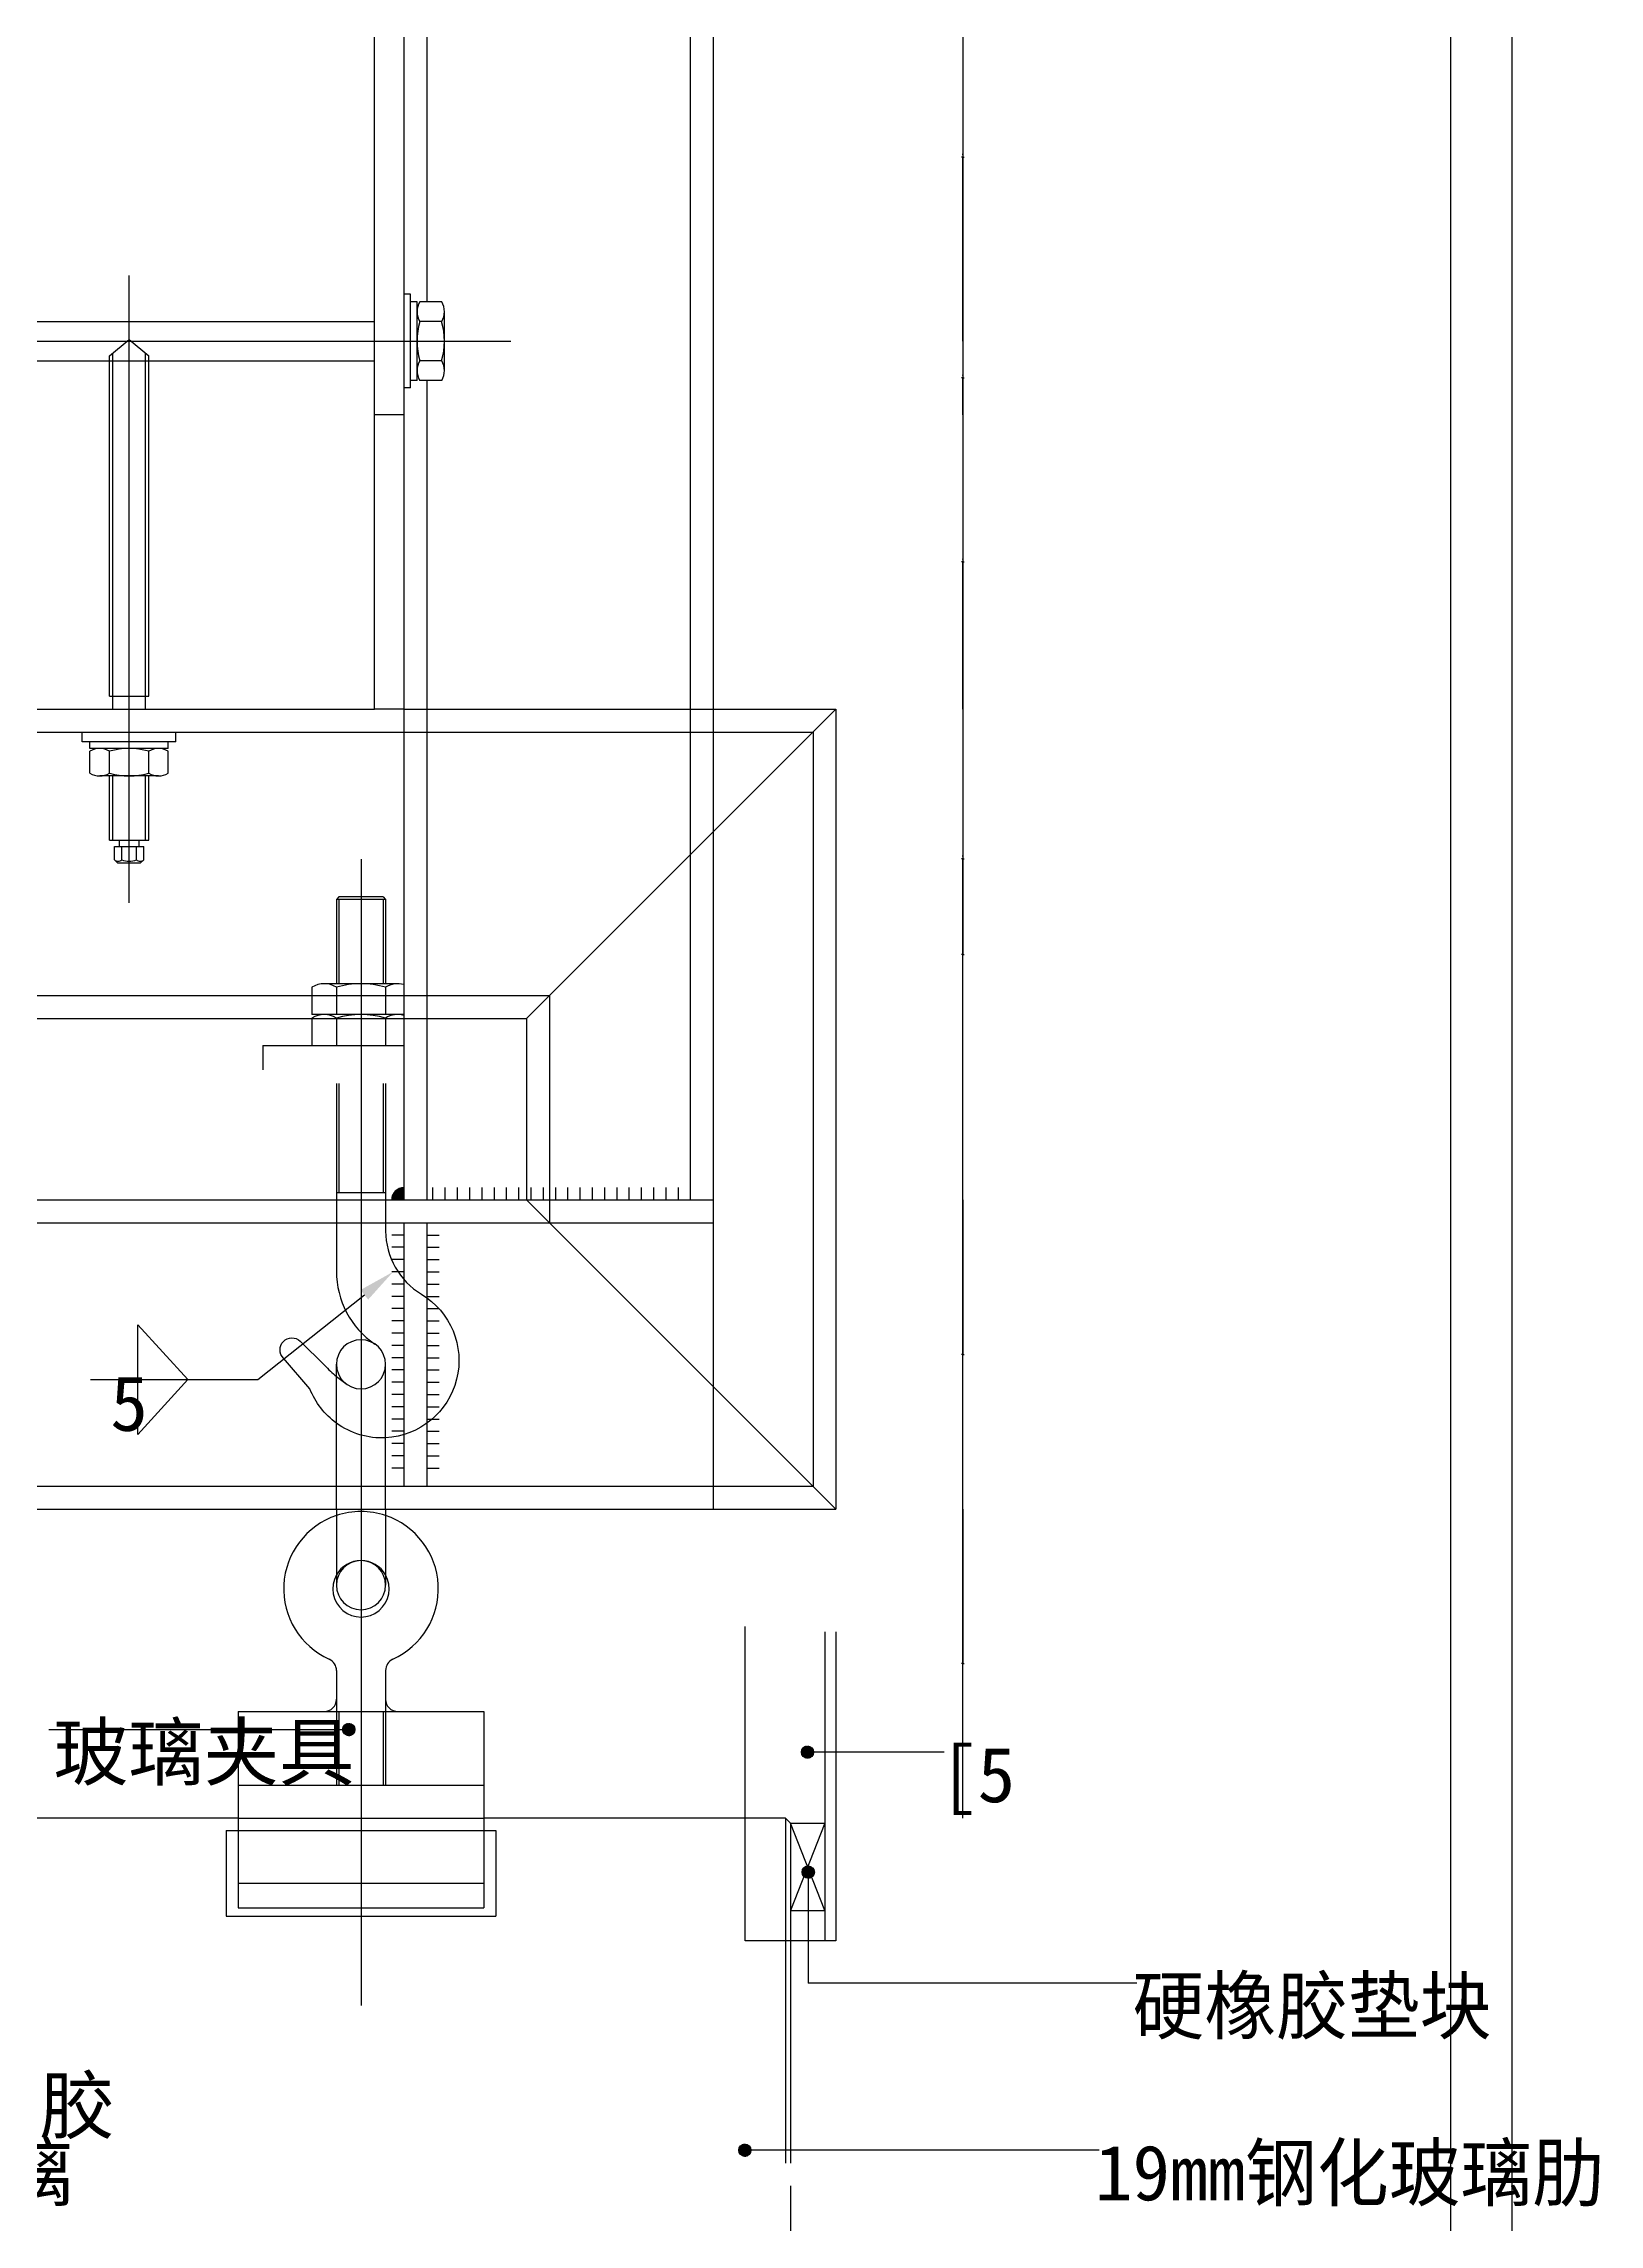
# Model space of a CAD drawing. Header units: metres. Extents: x 6342 to 7863, y -189 to 1911.
# Drawn here: x 7229 to 7863, y 266 to 1155 of the extents above; entities that cross this region are included whole.
import ezdxf

# ---------------------------------------------------------------- set-up
doc = ezdxf.new("R2010")
doc.units = ezdxf.units.M
for name, color, linetype in [('ASHADE', 1, 'Continuous'), ('图层1', 8, 'Continuous'), ('图框', 5, 'Continuous'), ('外形', 3, 'Continuous'), ('文字标注1', 4, 'Continuous'), ('轴线', 6, 'Continuous')]:
    doc.layers.add(name, color=color, linetype=linetype)
doc.dimstyles.get("Standard").update_dxf_attribs({"dimtxt": 2.5, "dimasz": 2.5, "dimexe": 1.25, "dimexo": 0.625, "dimtad": 1, "dimcen": 2.5, "dimazin": 3, "dimtfac": 1, "dimtmove": 0, "dimatfit": 3})

# ---------------------------------------------------------------- blocks, each defined once
blk = doc.blocks.new('_CLOSEDFILLED')
at = {"color": 0, "linetype": 'BYBLOCK'}
blk.add_solid([(-1, 0.2), (0, 0), (-1, -0.2)], dxfattribs=at)
blk = doc.blocks.new('*D2')
for p, q in [((7603.11, 1183.8), (7603.11, 1108.8)), ((7602.86, 1108.8), (7602.61, 1108.8)), ((7603.11, 1033.8), (7603.11, 1108.8)), ((7603.11, 1108.8), (7603.11, 1108.8)), ((7603.36, 1108.8), (7603.61, 1108.8))]:
    blk.add_line(p, q)
at = {"layer": 'Defpoints'}
for p in [(7603.11, 1183.8), (7603.11, 1108.8), (7603.11, 1033.8)]:
    blk.add_point(p, dxfattribs=at)
at = {"xscale": 0.25, "yscale": 0.25}
blk.add_blockref('_CLOSEDFILLED', (7603.11, 1108.8), dxfattribs=at)
at = {"xscale": 0.25, "yscale": 0.25, "rotation": 180}
blk.add_blockref('_CLOSEDFILLED', (7603.11, 1108.8), dxfattribs=at)
at = {"insert": (7603.11, 1109.925), "char_height": 1, "attachment_point": 5}
blk.add_mtext('0', dxfattribs=at)
blk = doc.blocks.new('*D3')
for p, q in [((7603.11, 1033.8), (7603.11, 1018.8)), ((7602.86, 1018.8), (7602.61, 1018.8)), ((7603.11, 1003.8), (7603.11, 1018.8)), ((7603.11, 1018.8), (7603.11, 1018.8)), ((7603.36, 1018.8), (7603.61, 1018.8))]:
    blk.add_line(p, q)
at = {"layer": 'Defpoints'}
for p in [(7603.11, 1033.8), (7603.11, 1018.8), (7603.11, 1003.8)]:
    blk.add_point(p, dxfattribs=at)
at = {"xscale": 0.25, "yscale": 0.25}
blk.add_blockref('_CLOSEDFILLED', (7603.11, 1018.8), dxfattribs=at)
at = {"xscale": 0.25, "yscale": 0.25, "rotation": 180}
blk.add_blockref('_CLOSEDFILLED', (7603.11, 1018.8), dxfattribs=at)
at = {"insert": (7603.11, 1019.925), "char_height": 1, "attachment_point": 5}
blk.add_mtext('0', dxfattribs=at)
blk = doc.blocks.new('*D4')
for p, q in [((7603.11, 1003.8), (7603.11, 943.8)), ((7602.86, 943.8), (7602.61, 943.8)), ((7603.11, 883.8), (7603.11, 943.8)), ((7603.11, 943.8), (7603.11, 943.8)), ((7603.36, 943.8), (7603.61, 943.8))]:
    blk.add_line(p, q)
at = {"layer": 'Defpoints'}
for p in [(7603.11, 1003.8), (7603.11, 943.8), (7603.11, 883.8)]:
    blk.add_point(p, dxfattribs=at)
at = {"xscale": 0.25, "yscale": 0.25}
blk.add_blockref('_CLOSEDFILLED', (7603.11, 943.8), dxfattribs=at)
at = {"xscale": 0.25, "yscale": 0.25, "rotation": 180}
blk.add_blockref('_CLOSEDFILLED', (7603.11, 943.8), dxfattribs=at)
at = {"insert": (7603.11, 944.925), "char_height": 1, "attachment_point": 5}
blk.add_mtext('0', dxfattribs=at)
blk = doc.blocks.new('*D5')
for p, q in [((7603.11, 883.8), (7603.11, 783.8)), ((7602.86, 783.8), (7602.61, 783.8)), ((7603.11, 683.8), (7603.11, 783.8)), ((7603.11, 783.8), (7603.11, 783.8)), ((7603.36, 783.8), (7603.61, 783.8))]:
    blk.add_line(p, q)
at = {"layer": 'Defpoints'}
for p in [(7603.11, 883.8), (7603.11, 783.8), (7603.11, 683.8)]:
    blk.add_point(p, dxfattribs=at)
at = {"xscale": 0.25, "yscale": 0.25}
blk.add_blockref('_CLOSEDFILLED', (7603.11, 783.8), dxfattribs=at)
at = {"xscale": 0.25, "yscale": 0.25, "rotation": 180}
blk.add_blockref('_CLOSEDFILLED', (7603.11, 783.8), dxfattribs=at)
at = {"insert": (7603.11, 784.925), "char_height": 1, "attachment_point": 5}
blk.add_mtext('0', dxfattribs=at)
blk = doc.blocks.new('*D6')
for p, q in [((7603.11, 557.8), (7603.11, 494.82)), ((7602.86, 494.82), (7602.61, 494.82)), ((7603.11, 431.83), (7603.11, 494.82)), ((7603.11, 494.82), (7603.11, 494.82)), ((7603.36, 494.82), (7603.61, 494.82))]:
    blk.add_line(p, q)
at = {"layer": 'Defpoints'}
for p in [(7603.11, 557.8), (7603.11, 494.82), (7603.11, 431.83)]:
    blk.add_point(p, dxfattribs=at)
at = {"xscale": 0.25, "yscale": 0.25}
blk.add_blockref('_CLOSEDFILLED', (7603.11, 494.82), dxfattribs=at)
at = {"xscale": 0.25, "yscale": 0.25, "rotation": 180}
blk.add_blockref('_CLOSEDFILLED', (7603.11, 494.82), dxfattribs=at)
at = {"insert": (7603.11, 495.945), "char_height": 1, "attachment_point": 5}
blk.add_mtext('0', dxfattribs=at)
blk = doc.blocks.new('*D7')
for p, q in [((7603.11, 683.8), (7603.11, 620.8)), ((7602.86, 620.8), (7602.61, 620.8)), ((7603.11, 557.8), (7603.11, 620.8)), ((7603.11, 620.8), (7603.11, 620.8)), ((7603.36, 620.8), (7603.61, 620.8))]:
    blk.add_line(p, q)
at = {"layer": 'Defpoints'}
for p in [(7603.11, 683.8), (7603.11, 620.8), (7603.11, 557.8)]:
    blk.add_point(p, dxfattribs=at)
at = {"xscale": 0.25, "yscale": 0.25}
blk.add_blockref('_CLOSEDFILLED', (7603.11, 620.8), dxfattribs=at)
at = {"xscale": 0.25, "yscale": 0.25, "rotation": 180}
blk.add_blockref('_CLOSEDFILLED', (7603.11, 620.8), dxfattribs=at)
at = {"insert": (7603.11, 621.925), "char_height": 1, "attachment_point": 5}
blk.add_mtext('0', dxfattribs=at)
blk = doc.blocks.new('*D8')
for p, q in [((7603.11, 1213.8), (7603.11, 822.82)), ((7602.86, 822.82), (7602.61, 822.82)), ((7603.11, 431.83), (7603.11, 822.82)), ((7603.11, 822.82), (7603.11, 822.82)), ((7603.36, 822.82), (7603.61, 822.82))]:
    blk.add_line(p, q)
at = {"layer": 'Defpoints'}
for p in [(7603.11, 1213.8), (7603.11, 822.82), (7603.11, 431.83)]:
    blk.add_point(p, dxfattribs=at)
at = {"xscale": 0.25, "yscale": 0.25}
blk.add_blockref('_CLOSEDFILLED', (7603.11, 822.82), dxfattribs=at)
at = {"xscale": 0.25, "yscale": 0.25, "rotation": 180}
blk.add_blockref('_CLOSEDFILLED', (7603.11, 822.82), dxfattribs=at)
at = {"insert": (7603.11, 823.945), "char_height": 1, "attachment_point": 5}
blk.add_mtext('0', dxfattribs=at)
blk = doc.blocks.new('*D15')
for p, q in [((7182.87, 281.96), (7182.87, 242.78)), ((7532.87, 281.96), (7532.87, 242.78)), ((7183.12, 242.78), (7356.37, 242.78)), ((7359.37, 242.78), (7532.62, 242.78))]:
    blk.add_line(p, q)
at = {"layer": 'Defpoints'}
for p in [(7182.87, 281.96), (7532.87, 281.96), (7182.87, 242.78)]:
    blk.add_point(p, dxfattribs=at)
at = {"xscale": 0.25, "yscale": 0.25, "rotation": 180}
blk.add_blockref('_CLOSEDFILLED', (7182.87, 242.78), dxfattribs=at)
at = {"xscale": 0.25, "yscale": 0.25}
blk.add_blockref('_CLOSEDFILLED', (7532.87, 242.78), dxfattribs=at)
at = {"insert": (7357.87, 242.78), "char_height": 1, "attachment_point": 5}
blk.add_mtext('350', dxfattribs=at)

msp = doc.modelspace()

# ---------------------------------------------------------------- hatches: boundary and pattern name
at = {"layer": 'ASHADE'}
h = msp.add_hatch(dxfattribs=at)
h.set_pattern_fill('SOLID')
h.paths.add_polyline_path([(7350.38, 467.93, 1), (7355.38, 467.93, 1)])
h = msp.add_hatch(dxfattribs=at)
h.set_pattern_fill('SOLID')
h.paths.add_polyline_path([(7542.32, 458.73, -1), (7537.32, 458.73, -1)])
h = msp.add_hatch(dxfattribs=at)
h.set_pattern_fill('SOLID')
h.paths.add_polyline_path([(7542.64, 409.87, -1), (7537.64, 409.87, -1)])
h = msp.add_hatch(dxfattribs=at)
h.set_pattern_fill('SOLID')
h.paths.add_polyline_path([(7516.78, 296.48, -1), (7511.78, 296.48, -1)])
at = {"layer": '图层1'}
h = msp.add_hatch(dxfattribs=at)
h.set_pattern_fill('ANSI31', scale=300)
h.paths.add_polyline_path([(7626.72, 1583.8), (6575.1, 1583.8), (6575.1, 1433.8), (6765.91, 1433.8), (6765.91, 1510.15), (6765.09, 1538.03), (6766.18, 1538.03), (6764.78, 1545.98), (6784.2, 1545.98), (6782.8, 1538.03), (6783.89, 1538.03), (6783.07, 1510.15), (6783.07, 1433.8), (6963.37, 1433.8), (6963.37, 1191.8), (7363.37, 1191.8), (7363.37, 1433.8), (7626.72, 1433.8)])
h.paths.add_polyline_path([(7363.37, 1175.8), (6963.37, 1175.8), (6963.37, 1041.8), (7363.37, 1041.8)])
h.paths.add_polyline_path([(7055.37, 1025.8), (6963.37, 1025.8), (6963.37, 883.8), (7056.7, 883.8), (7056.7, 889.13), (7055.37, 889.13)])
h.paths.add_polyline_path([(7255.37, 1025.8), (7071.37, 1025.8), (7071.37, 889.13), (7070.03, 889.13), (7070.03, 883.8), (7256.7, 883.8), (7256.7, 889.13), (7255.37, 889.13)])
h.paths.add_polyline_path([(7363.37, 1025.8), (7271.37, 1025.8), (7271.37, 889.13), (7270.03, 889.13), (7270.03, 883.8), (7363.37, 883.8)])
h = msp.add_hatch(dxfattribs=at)
h.set_pattern_fill('AR-CONC', scale=20)
h.paths.add_polyline_path([(7626.72, 1583.8), (6575.1, 1583.8), (6575.1, 1433.8), (6765.91, 1433.8), (6765.91, 1510.15), (6765.09, 1538.03), (6766.18, 1538.03), (6764.78, 1545.98), (6784.2, 1545.98), (6782.8, 1538.03), (6783.89, 1538.03), (6783.07, 1510.15), (6783.07, 1433.8), (6963.37, 1433.8), (6963.37, 1191.8), (7363.37, 1191.8), (7363.37, 1433.8), (7626.72, 1433.8)])
h.paths.add_polyline_path([(7363.37, 1175.8), (6963.37, 1175.8), (6963.37, 1041.8), (7363.37, 1041.8)])
h.paths.add_polyline_path([(7255.37, 1025.8), (7071.37, 1025.8), (7071.37, 889.13), (7070.03, 889.13), (7070.03, 883.8), (7256.7, 883.8), (7256.7, 889.13), (7255.37, 889.13)])
h.paths.add_polyline_path([(7055.37, 1025.8), (6963.37, 1025.8), (6963.37, 883.8), (7056.7, 883.8), (7056.7, 889.13), (7055.37, 889.13)])
h.paths.add_polyline_path([(7363.37, 1025.8), (7271.37, 1025.8), (7271.37, 889.13), (7270.03, 889.13), (7270.03, 883.8), (7363.37, 883.8)])
h = msp.add_hatch(dxfattribs=at)
h.set_pattern_fill('SOLID')
h.paths.add_polyline_path([(7375.37, 688.8), (7375.37, 683.8), (7370.37, 683.8, -0.41)])
h = msp.add_hatch(dxfattribs=at)
h.set_pattern_fill('AR-RROOF', scale=50)
h.paths.add_polyline_path([(7530.87, 431.83), (7407.87, 431.83), (7407.87, 426.83), (7412.87, 426.83), (7412.87, 391.83), (7302.87, 391.83), (7302.87, 426.83), (7307.87, 426.83), (7307.87, 431.83), (7209.71, 431.83), (7204.27, 397.83, -0.37), (7201.31, 395.3), (7184.87, 395.3), (7184.87, 291.19), (7530.87, 291.19)])

# ---------------------------------------------------------------- linework, layer by layer
for p, q in [((7492.07, 1233.8), (7492.07, 683.8)), ((7384.66, 1167.81), (7384.66, 1049.78)), ((7378.03, 1052.88), (7375.37, 1052.88)), ((7378.03, 1014.72), (7378.03, 1052.88)), ((7380.7, 1049.78), (7378.03, 1049.78)), ((7380.7, 1017.81), (7380.7, 1049.78)), ((7390.75, 1049.78), (7381.85, 1049.78)), ((6963.37, 1041.8), (7363.37, 1041.8)), ((7390.75, 1041.79), (7381.85, 1041.79)), ((7391.9, 1021.81), (7391.9, 1045.79)), ((6963.37, 1025.8), (7363.37, 1025.8)), ((7390.75, 1025.81), (7381.85, 1025.81)), ((7378.03, 1014.72), (7375.37, 1014.72)), ((7380.7, 1017.81), (7378.03, 1017.81)), ((7390.75, 1017.81), (7381.85, 1017.81)), ((7384.66, 1017.81), (7384.66, 683.8)), ((7375.37, 883.8), (7363.37, 883.8)), ((7501.37, 883.8), (7551.37, 883.8)), ((7551.37, 883.8), (7551.37, 557.8)), ((6951.37, 874.5), (7375.37, 874.5)), ((7244.28, 870.47), (7244.28, 874.5)), ((7282.45, 870.47), (7282.45, 874.5)), ((7501.37, 874.5), (7542.07, 874.5)), ((7542.07, 874.5), (7542.07, 567.1)), ((7282.45, 870.47), (7244.28, 870.47)), ((7247.38, 867.8), (7247.38, 870.47)), ((7279.35, 867.8), (7247.38, 867.8)), ((7247.38, 857.75), (7247.38, 866.65)), ((7255.37, 857.75), (7255.37, 866.65)), ((7271.36, 857.75), (7271.36, 866.65)), ((7279.35, 867.8), (7279.35, 870.47)), ((7279.35, 857.75), (7279.35, 866.65)), ((7275.35, 856.6), (7251.38, 856.6)), ((7255.37, 830.47), (7255.37, 856.6)), ((7256.7, 830.47), (7256.7, 856.6)), ((7270.03, 830.47), (7270.03, 856.6)), ((7271.37, 830.47), (7271.37, 856.6)), ((7255.37, 830.47), (7271.37, 830.47)), ((7257.37, 827.8), (7269.37, 827.8)), ((7257.37, 822.47), (7257.37, 827.8)), ((7259.37, 830.47), (7259.37, 827.8)), ((7260.37, 822.47), (7260.37, 827.8)), ((7266.37, 822.47), (7266.37, 827.8)), ((7267.37, 830.47), (7267.37, 827.8)), ((7269.37, 822.47), (7269.37, 827.8)), ((7257.37, 822.47), (7258.7, 821.13)), ((7258.7, 821.13), (7268.03, 821.13)), ((7268.03, 821.13), (7269.37, 822.47)), ((7348.87, 807.3), (7347.87, 806.3)), ((7347.87, 806.3), (7347.87, 771.92)), ((7347.87, 806.3), (7347.87, 771.92)), ((7367.87, 806.3), (7347.87, 806.3)), ((7366.87, 807.3), (7348.87, 807.3)), ((7348.87, 806.3), (7348.87, 771.92)), ((7366.87, 807.3), (7367.87, 806.3)), ((7366.87, 806.3), (7366.87, 771.92)), ((7367.87, 806.3), (7367.87, 771.92)), ((7367.87, 806.3), (7367.87, 771.92)), ((7183.35, 767.1), (7337.88, 767.1)), ((7337.88, 770.48), (7337.88, 759.36)), ((7372.85, 771.92), (7342.88, 771.92)), ((7347.87, 770.48), (7347.87, 759.36)), ((7367.86, 770.48), (7367.86, 759.36)), ((7183.35, 757.8), (7337.88, 757.8)), ((7375.37, 759.36), (7337.88, 759.36)), ((7337.88, 757.92), (7337.88, 746.8)), ((7347.87, 757.92), (7347.87, 746.8)), ((7367.86, 757.92), (7367.86, 746.8)), ((7317.87, 746.8), (7375.37, 746.8)), ((7317.87, 746.8), (7317.87, 736.8)), ((7347.87, 731.3), (7347.87, 683.8)), ((7347.87, 731.3), (7347.87, 683.8)), ((7348.87, 731.3), (7348.87, 686.8)), ((7366.87, 731.3), (7366.87, 686.8)), ((7367.87, 731.3), (7367.87, 683.8)), ((7367.87, 731.3), (7367.87, 683.8)), ((7347.87, 686.8), (7367.87, 686.8)), ((7387.07, 688.8), (7387.07, 683.8)), ((7392.07, 688.8), (7392.07, 683.8)), ((7397.07, 688.8), (7397.07, 683.8)), ((7402.07, 688.8), (7402.07, 683.8)), ((7407.07, 688.8), (7407.07, 683.8)), ((7412.07, 688.8), (7412.07, 683.8)), ((7417.07, 688.8), (7417.07, 683.8)), ((7422.07, 688.8), (7422.07, 683.8)), ((7427.07, 688.8), (7427.07, 683.8)), ((7432.07, 688.8), (7432.07, 683.8)), ((7437.07, 688.8), (7437.07, 683.8)), ((7442.07, 688.8), (7442.07, 683.8)), ((7447.07, 688.8), (7447.07, 683.8)), ((7452.07, 688.8), (7452.07, 683.8)), ((7457.07, 688.8), (7457.07, 683.8)), ((7462.07, 688.8), (7462.07, 683.8)), ((7467.07, 688.8), (7467.07, 683.8)), ((7472.07, 688.8), (7472.07, 683.8)), ((7477.07, 688.8), (7477.07, 683.8)), ((7482.07, 688.8), (7482.07, 683.8)), ((7487.07, 688.8), (7487.07, 683.8)), ((7173.37, 674.5), (7501.37, 674.5)), ((7375.37, 669.5), (7370.37, 669.5)), ((7384.66, 669.5), (7389.66, 669.5)), ((7375.37, 664.5), (7370.37, 664.5)), ((7375.37, 659.5), (7370.37, 659.5)), ((7384.66, 664.5), (7389.66, 664.5)), ((7384.66, 659.5), (7389.66, 659.5)), ((7375.37, 654.5), (7370.37, 654.5)), ((7375.37, 649.5), (7370.37, 649.5)), ((7384.66, 654.5), (7389.66, 654.5)), ((7384.66, 649.5), (7389.66, 649.5)), ((7375.37, 644.5), (7370.37, 644.5)), ((7384.66, 644.5), (7389.66, 644.5)), ((7375.37, 639.5), (7370.37, 639.5)), ((7375.37, 634.5), (7370.37, 634.5)), ((7384.66, 639.5), (7389.66, 639.5)), ((7384.66, 634.5), (7389.66, 634.5)), ((7375.37, 629.5), (7370.37, 629.5)), ((7375.37, 624.5), (7370.37, 624.5)), ((7384.66, 629.5), (7389.66, 629.5)), ((7384.66, 624.5), (7389.66, 624.5)), ((7375.37, 619.5), (7370.37, 619.5)), ((7375.37, 614.5), (7370.37, 614.5)), ((7384.66, 619.5), (7389.66, 619.5)), ((7384.66, 614.5), (7389.66, 614.5)), ((7375.37, 609.5), (7370.37, 609.5)), ((7375.37, 604.5), (7370.37, 604.5)), ((7384.66, 609.5), (7389.66, 609.5)), ((7384.66, 604.5), (7389.66, 604.5)), ((7375.37, 599.5), (7370.37, 599.5)), ((7384.66, 599.5), (7389.66, 599.5)), ((7375.37, 594.5), (7370.37, 594.5)), ((7375.37, 589.5), (7370.37, 589.5)), ((7384.66, 594.5), (7389.66, 594.5)), ((7384.66, 589.5), (7389.66, 589.5)), ((7375.37, 584.5), (7370.37, 584.5)), ((7375.37, 579.5), (7370.37, 579.5)), ((7384.66, 584.5), (7389.66, 584.5)), ((7384.66, 579.5), (7389.66, 579.5)), ((7375.37, 574.5), (7370.37, 574.5)), ((7384.66, 574.5), (7389.66, 574.5)), ((7194.87, 567.1), (7542.07, 567.1)), ((7501.37, 557.8), (7551.37, 557.8)), ((7514.37, 381.83), (7514.37, 510.01)), ((7546.87, 507.8), (7546.87, 381.83)), ((7551.37, 507.8), (7551.37, 381.83)), ((7551.37, 381.83), (7514.37, 381.83)), ((7530.87, 381.83), (7530.87, 291.19))]:
    msp.add_line(p, q)
for centre, radius, start, end in [((7388.21, 1045.79), 7.51, 147.86, 212.14), ((7384.39, 1045.79), 7.51, 327.86, 32.14), ((7409.02, 1033.8), 28.32, 163.61, 196.39), ((7363.57, 1033.8), 28.32, 343.61, 16.39), ((7390.75, 1041.79), 0, 115.73, 180), ((7388.21, 1021.81), 7.51, 147.86, 212.14), ((7384.39, 1021.81), 7.51, 327.86, 32.14), ((7251.38, 860.29), 7.51, 57.86, 122.14), ((7263.37, 839.48), 28.32, 73.61, 106.39), ((7275.35, 860.29), 7.51, 57.86, 122.14), ((7251.38, 864.11), 7.51, 237.86, 302.14), ((7255.37, 857.75), 0, 90, 154.27), ((7263.37, 884.92), 28.32, 253.61, 286.39), ((7275.35, 864.11), 7.51, 237.86, 302.14), ((7258.87, 823.82), 2.02, 222.07, 317.93), ((7263.37, 828.88), 7.08, 244.94, 295.06), ((7267.87, 823.82), 2.02, 222.07, 317.93), ((7342.88, 762.53), 9.39, 57.86, 122.14), ((7357.86, 736.52), 35.4, 73.61, 106.39), ((7372.85, 762.53), 9.39, 74.47, 122.14), ((7342.88, 749.97), 9.39, 57.86, 122.14), ((7357.86, 723.96), 35.4, 73.61, 106.39), ((7372.85, 749.97), 9.39, 74.47, 122.14), ((7375.37, 683.8), 5, 90, 180)]:
    msp.add_arc(centre, radius, start, end)
at = {"layer": 'ASHADE'}
for p, q in [((7315.88, 610.55), (7359.24, 645.14)), ((7266.94, 632.85), (7287.25, 610.55)), ((7266.94, 588.24), (7266.94, 632.85)), ((7247.57, 610.55), (7315.88, 610.55)), ((7266.94, 588.24), (7287.25, 610.55)), ((7347.87, 557.8), (7347.87, 526.8)), ((7367.87, 557.8), (7367.87, 526.8)), ((7347.87, 492.02), (7347.87, 475.3)), ((7367.87, 492.02), (7367.87, 475.3)), ((7307.87, 475.3), (7407.87, 475.3)), ((7307.87, 475.3), (7307.87, 395.3)), ((7407.87, 475.3), (7407.87, 395.3)), ((7230.69, 467.93), (7352.88, 467.93)), ((7595.58, 458.73), (7539.82, 458.73)), ((7302.87, 426.83), (7302.87, 391.83)), ((7302.87, 426.83), (7307.87, 426.83)), ((7407.87, 426.83), (7412.87, 426.83)), ((7412.87, 426.83), (7412.87, 391.83)), ((7540.14, 409.87), (7540.14, 364.55)), ((7302.87, 391.83), (7412.87, 391.83)), ((7307.87, 395.3), (7407.87, 395.3)), ((7674.03, 364.55), (7540.14, 364.55)), ((7658.69, 296.48), (7514.28, 296.48))]:
    msp.add_line(p, q, dxfattribs=at)
for centre in [(7352.88, 467.93), (7539.82, 458.73), (7540.14, 409.87), (7514.28, 296.48)]:
    msp.add_circle(centre, 2.5, dxfattribs=at)
for centre, radius, start, end in [((7357.87, 525.3), 31.5, 108.51, 245.73), ((7357.87, 525.3), 31.5, 294.27, 71.49), ((7357.87, 525.3), 11.5, 150.41, 29.59), ((7357.87, 526.8), 10, 180, 0), ((7342.87, 492.02), 5, 0, 65.73), ((7372.87, 492.02), 5, 114.27, 180), ((7342.87, 480.3), 5, 270, 0), ((7372.87, 480.3), 5, 180, 270)]:
    msp.add_arc(centre, radius, start, end, dxfattribs=at)
msp.add_solid([(7357.68, 647.1), (7360.8, 643.19), (7370.96, 654.5)], dxfattribs=at)
at = {"layer": '图层1'}
for p, q in [((7827.01, -188.95), (7827.01, 1911.05)), ((7255.37, 1027.8), (7263.37, 1034.47)), ((7263.37, 1034.47), (7271.37, 1027.8)), ((7255.37, 889.13), (7255.37, 1027.8)), ((7256.7, 883.8), (7256.7, 1028.91)), ((7270.03, 883.8), (7270.03, 1028.91)), ((7271.37, 889.13), (7271.37, 1027.8)), ((7255.37, 889.13), (7271.37, 889.13)), ((7375.37, 883.8), (7501.37, 883.8)), ((7501.37, 833.8), (7551.37, 883.8)), ((7375.37, 874.5), (7501.37, 874.5)), ((7425.37, 757.8), (7501.37, 833.8)), ((7337.88, 767.1), (7434.66, 767.1)), ((7434.66, 767.1), (7434.66, 674.5)), ((7337.88, 757.8), (7425.37, 757.8)), ((7425.37, 757.8), (7425.37, 683.8)), ((7425.37, 683.8), (7501.37, 607.8)), ((7347.87, 557.8), (7347.87, 616.8)), ((7367.87, 557.8), (7367.87, 616.8)), ((7501.37, 607.8), (7551.37, 557.8)), ((7347.87, 475.3), (7347.87, 445.3)), ((7348.87, 475.3), (7348.87, 445.3)), ((7366.87, 475.3), (7366.87, 445.3)), ((7367.87, 475.3), (7367.87, 445.3)), ((7307.87, 445.3), (7407.87, 445.3)), ((7307.87, 431.83), (7407.87, 431.83)), ((7307.87, 426.83), (7407.87, 426.83)), ((7530.87, 431.83), (7514.37, 431.83)), ((7530.87, 431.83), (7532.87, 429.83)), ((7530.87, 431.83), (7530.87, 381.83)), ((7532.87, 429.83), (7532.87, 381.83)), ((7532.87, 429.83), (7532.87, 394.15)), ((7546.87, 394.15), (7532.87, 429.83)), ((7532.87, 429.83), (7546.87, 429.83)), ((7546.87, 429.83), (7532.87, 394.15)), ((7307.87, 405.3), (7407.87, 405.3)), ((7532.87, 394.15), (7546.87, 394.15))]:
    msp.add_line(p, q, dxfattribs=at)
for points in [[(7367.87, 683.8), (7367.87, 671.12, 0.26), (7382.5, 645.35, -0.74), (7367.87, 586.84, -0.17), (7347.87, 592.8, -0.14), (7337.04, 606.8), (7326.34, 619.26, -1), (7333.12, 626.21), (7343.08, 616.34, 0.03), (7347.87, 611.85, 0.02), (7352.21, 608.55)], [(7347.87, 683.8), (7347.87, 654.75, 0.25), (7363.52, 625.05)]]:
    msp.add_lwpolyline(points, format="xyb", dxfattribs=at)
for centre, radius, start, end in [((7357.87, 616.8), 10, 0, 180), ((7357.87, 616.8), 10, 180, 0), ((7357.87, 525.3), 31.5, 71.49, 108.51), ((7357.87, 526.8), 10, 0, 180), ((7357.87, 525.3), 11.5, 29.59, 150.41)]:
    msp.add_arc(centre, radius, start, end, dxfattribs=at)
at = {"layer": '图框'}
msp.add_line((7802.01, -163.95), (7802.01, 1886.05), dxfattribs=at)
at = {"layer": '外形'}
for p, q in [((7363.37, 883.8), (7363.37, 1433.8)), ((6963.37, 883.8), (7363.37, 883.8))]:
    msp.add_line(p, q, dxfattribs=at)
at = {"layer": '文字标注1'}
for p, q in [((7375.37, 1233.8), (7375.37, 683.8)), ((7501.37, 1233.8), (7501.37, 557.8)), ((7375.37, 1003.8), (7363.37, 1003.8)), ((7173.37, 683.8), (7501.37, 683.8)), ((7375.37, 674.5), (7375.37, 567.1)), ((7384.66, 674.5), (7384.66, 567.1)), ((7194.87, 557.8), (7501.37, 557.8)), ((7307.87, 431.83), (7209.71, 431.83)), ((7514.37, 431.83), (7407.87, 431.83)), ((7532.87, 381.83), (7532.87, 291.19))]:
    msp.add_line(p, q, dxfattribs=at)
at = {"layer": '轴线'}
for p, q in [((7263.37, 804.87), (7263.37, 1060.56)), ((6883.1, 1033.8), (7418.99, 1033.8)), ((7357.87, 822.66), (7357.87, 355.42))]:
    msp.add_line(p, q, dxfattribs=at)

# ---------------------------------------------------------------- texts
at = {"layer": 'ASHADE', "char_height": 22.5, "attachment_point": 1}
for s, insert in [('5', (7255.73, 612.18)), ('{\\fSystem|b0|i0|c134|p32;玻璃夹具}', (7232.42, 470.02)), ('[5', (7593.85, 460.83)), ('硬橡胶垫块', (7672.3, 366.65)), ('{\\fSystem|b0|i0|c134|p32;大玻璃结构胶}', (7073.3, 326.03)), ('19mm钢化玻璃', (7062.29, 298.58)), ('19mm钢化玻璃肋', (7656.96, 298.58))]:
    msp.add_mtext(s, dxfattribs=dict(at, insert=insert))

# ---------------------------------------------------------------- dimensions: what is measured, and where the dimension line sits
for base, p1, p2, picture, middle in [((7603.11, 822.82), (7603.11, 431.83), (7603.11, 1213.8), '*D8', (7603.11, 823.945)), ((7603.11, 1108.8), (7603.11, 1183.8), (7603.11, 1033.8), '*D2', (7603.11, 1109.925)), ((7603.11, 1018.8), (7603.11, 1033.8), (7603.11, 1003.8), '*D3', (7603.11, 1019.925)), ((7603.11, 943.8), (7603.11, 1003.8), (7603.11, 883.8), '*D4', (7603.11, 944.925)), ((7603.11, 783.8), (7603.11, 883.8), (7603.11, 683.8), '*D5', (7603.11, 784.925)), ((7603.11, 620.8), (7603.11, 683.8), (7603.11, 557.8), '*D7', (7603.11, 621.925)), ((7603.11, 494.82), (7603.11, 557.8), (7603.11, 431.83), '*D6', (7603.11, 495.945)), ((7182.87, 242.78), (7182.87, 281.96), (7532.87, 281.96), '*D15', (7357.87, 242.78))]:
    dim = msp.add_linear_dim(base=base, p1=p1, p2=p2, dimstyle='Standard')
    dim.commit()
    dim.dimension.update_dxf_attribs({"geometry": picture, "text_midpoint": middle})

doc.saveas('drawing.dxf')
